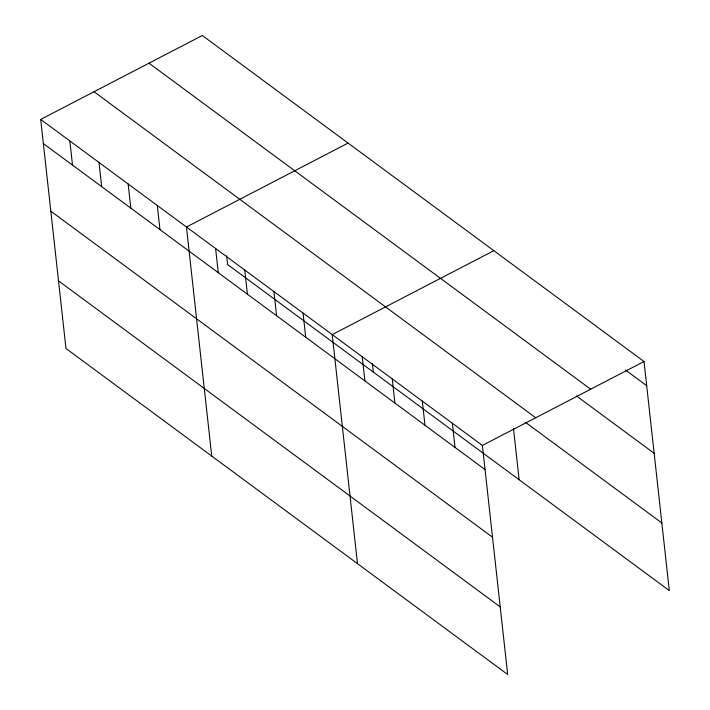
<?xml version="1.0" encoding="UTF-8"?>
<svg xmlns="http://www.w3.org/2000/svg" width="710" height="710" viewBox="0 0 710 710"><rect width="100%" height="100%" fill="white"/><g stroke="black" fill="none" stroke-linecap="round" stroke-linejoin="round"><path stroke-width="1.06" d="M40.692 119.422L482.383 445.436L507.677 674.5L65.977 348.486L40.692 119.422L202.323 35.5L644.023 361.514L669.308 590.578L227.617 264.564L226.65 255.84M348.086 143.083L186.446 227.005L211.74 456.068M493.841 250.674L332.209 334.587L357.494 563.651M482.383 445.436L644.023 361.514M625.483 370.034L646.686 385.681M148.985 63.19L590.676 389.213M576.413 395.923L654.15 453.299M94.031 91.723L535.722 417.746M525.799 422.556L661.844 522.968M43.363 143.589L485.054 469.603M50.827 211.198L492.518 537.221M58.513 280.867L500.204 606.881M513.472 428.476L519.134 479.738M452.35 423.267L455.021 447.433M422.317 401.097L424.979 425.263M392.275 378.927L394.946 403.094M372.413 363.422L373.371 372.147M362.242 356.757L364.913 380.924M303.055 313.075L305.726 337.241M273.909 291.553L276.572 315.719M244.755 270.04L247.417 294.206M215.6 248.518L218.272 272.693M157.3 205.483L159.963 229.658M128.146 183.97L130.817 208.137M98.992 162.457L101.663 186.623M69.846 140.935L72.509 165.102"/></g></svg>
